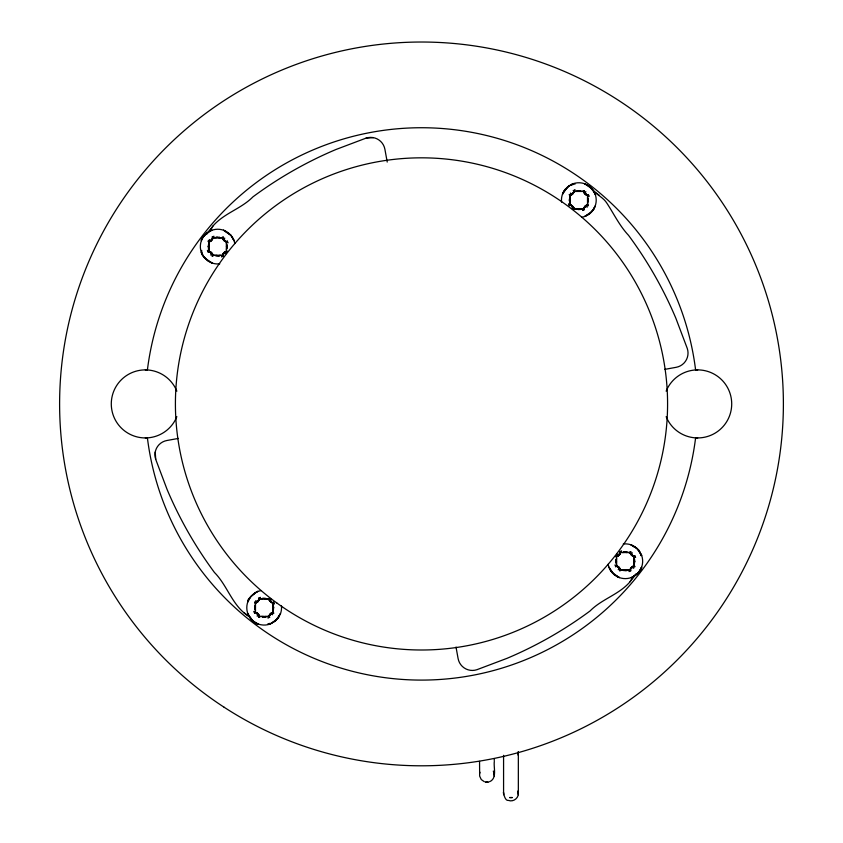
<?xml version="1.0" encoding="UTF-8"?>
<svg xmlns="http://www.w3.org/2000/svg" width="843" height="843" viewBox="0 0 843 843"><rect width="100%" height="100%" fill="white"/><g stroke="black" fill="none" stroke-linecap="round" stroke-linejoin="round"><path stroke-width="1.26" d="M456.01 647.034L458.097 658.552A14.479 14.479 0 0 0 476.959 669.69L507.054 658.32A402.722 402.722 0 0 0 590.047 610.975C601.923 598.92 619.004 594.652 630.09 581.744C632.787 575.885 639.7 573.556 641.576 567.181C642.946 572.049 621.913 583.282 636.454 574.557A17.376 17.376 0 0 0 641.618 555.305L636.454 547.929L631.217 544.947L636.454 547.929L638.594 550.079L637.319 548.751L631.228 544.915A17.376 17.376 0 0 0 623.262 543.988M212.647 254.238L209.37 251.393L208.2 252.068L207.389 250.339L210.465 251.867L210.434 252.689L212.647 254.238L213.016 255.271L212.225 256.093L214.543 255.271L217.715 256.093L220.971 255.271M222.784 238.917L226.061 241.762L227.231 241.087L228.042 242.816L224.965 241.288L224.997 240.466L222.784 238.917L222.415 237.884L223.205 237.062L220.887 237.884L217.715 237.062L214.459 237.884M259.096 615.358L255.819 612.513L254.649 613.188L253.838 611.46L256.915 612.987L256.883 613.809L259.096 615.358L259.465 616.391L258.675 617.213L260.993 616.391L264.165 617.213L267.431 616.391M269.244 600.037L272.51 602.882L273.68 602.208L274.491 603.936L271.414 602.408L271.457 601.586L269.244 600.037L268.875 599.004L269.655 598.182L267.336 599.004L264.165 598.182L260.909 599.004M573.756 207.789L570.49 204.944L569.32 205.618L568.509 203.89L571.586 205.418L571.543 206.24L573.756 207.789L574.125 208.822L573.345 209.644L575.664 208.822L578.835 209.644L582.091 208.822M583.904 192.467L587.181 195.313L588.351 194.638L589.162 196.366L586.085 194.838L586.117 194.016L583.904 192.467L583.535 191.435L584.325 190.613L582.007 191.435L578.835 190.613L575.569 191.435M620.216 568.899L616.939 566.064L615.769 566.738L614.958 565L618.035 566.538L618.003 567.36L620.216 568.899L620.585 569.942L619.795 570.764L622.113 569.942L625.285 570.764L628.541 569.942M630.353 553.588L633.63 556.433L634.8 555.758L635.611 557.486L632.535 555.958L632.566 555.137L630.353 553.588L629.984 552.555L630.775 551.733L628.457 552.555L625.285 551.733L622.029 552.555M503.692 794.759C503.029 786.793 503.629 801.314 508.424 800.407C512.997 802.241 518.498 798.416 518.34 793.484L518.34 751.724M489.467 781.756C497.486 778.51 493.387 767.594 494.314 761.355M155.228 452.017L155.723 459.372L167.093 489.467A402.722 402.722 0 0 0 214.438 572.46C227.905 586.022 232.436 606.623 249.539 616.834M210.055 241.509L212.9 238.232L212.225 237.062L213.953 236.251L211.235 240.75L209.633 241.688L208.2 241.087L209.022 243.406L208.2 246.577L209.022 249.834M225.376 251.646L222.531 254.923L223.205 256.093L221.477 256.904L224.038 252.552L225.798 251.467L227.231 252.068L226.409 249.749L227.231 246.577L226.409 243.321M256.504 602.629L259.349 599.352L258.675 598.182L260.413 597.371L257.684 601.87L256.082 602.808L254.649 602.208L255.471 604.526L254.649 607.698L255.471 610.954M271.825 612.766L268.98 616.043L269.655 617.213L267.926 618.024L270.645 613.525L272.257 612.587L273.68 613.188L272.858 610.869L273.68 607.698L272.858 604.442M479.551 761.355L479.656 776.108L481.269 779.564L484.398 781.756M494.198 776.087L494.198 773.326M571.175 195.06L574.02 191.782L573.345 190.613L575.074 189.801L572.355 194.301L570.743 195.239L569.32 194.638L570.142 196.956L569.32 200.128L570.142 203.384M586.496 205.197L583.651 208.474L584.325 209.644L582.587 210.455L585.316 205.955L586.918 205.018L588.351 205.618L587.529 203.3L588.351 200.128L587.529 196.872M617.624 556.169L620.469 552.903L619.795 551.733L621.523 550.922L618.962 555.274L617.202 556.359L615.769 555.758L616.591 558.077L615.769 561.248L616.591 564.504M632.945 566.317L630.1 569.594L630.775 570.764L629.047 571.575L631.765 567.076L633.367 566.138L634.8 566.738L633.978 564.42L634.8 561.248L633.978 557.982M494.198 760.397L494.314 759.174M518.234 791.935L518.234 794.759M216.061 255.945L216.135 255.271L219.37 255.945L219.296 255.271M219.37 237.21L219.296 237.884L216.061 237.21L216.135 237.884M262.51 617.065L262.584 616.391L265.819 617.065L265.745 616.391M265.819 598.33L265.745 599.004L262.51 598.33L262.584 599.004M577.181 209.496L577.255 208.822L580.49 209.496L580.416 208.822M580.49 190.76L580.416 191.435L577.181 190.76L577.255 191.435M623.63 570.616L623.704 569.942L626.939 570.616L626.865 569.942M626.939 551.88L626.865 552.555L623.63 551.88L623.704 552.555M270.139 601.375L271.225 599.278L269.054 599.605L269.655 598.182M572.861 206.451L571.775 208.548L573.946 208.21L573.345 209.644M201.74 250.403L201.382 252.521L204.406 257.747L211.772 262.911A17.376 17.376 0 0 0 219.738 263.838M479.656 773.463L479.994 772.23M212.225 256.093L212.826 254.66L210.655 254.997L211.888 253.058L210.465 251.867M223.205 237.062L222.605 238.495L224.775 238.158L223.543 240.097L224.965 241.288M258.675 617.213L259.275 615.78L257.104 616.117L258.337 614.178L256.915 612.987M584.325 190.613L583.725 192.035L585.896 191.709L584.663 193.648L586.085 194.838M619.795 570.764L620.395 569.331L618.225 569.668L619.457 567.729L618.035 566.538M630.775 551.733L630.174 553.156L632.345 552.829L631.112 554.757L632.535 555.958M281.425 605.674A17.376 17.376 0 0 1 280.498 613.641L275.334 621.006L270.108 624.031A17.376 17.376 0 0 1 250.856 618.867C241.962 604.21 253.627 625.833 258.232 623.989M619.342 577.581L614.115 574.557L608.952 567.191L611.976 572.418L619.342 577.581L616.612 576.264M584.768 183.837L590.005 186.809L593.525 190.845L595.169 194.185L592.144 188.958L584.779 183.795M247.874 601.765C245.619 598.267 264.428 587.318 255.471 592.65M247.831 601.754L250.877 596.549L255.492 592.682M280.456 613.63L277.484 618.867L270.108 624.031L275.387 620.964L279.212 616.391L277.758 618.235M575.01 184.153L572.892 183.795L573.198 184.512L570.953 185.06C579.194 180.76 564.22 186.314 562.502 194.185A17.376 17.376 0 0 0 561.575 202.151M593.851 208.801L595.169 206.071L592.144 211.298L584.779 216.461L590.005 213.437L593.883 208.822L592.123 211.277M641.618 567.191L638.594 572.418M633.957 546.232L635.822 547.655M278.664 616.381L280.498 613.641M565.516 188.958L562.502 194.185L567.666 186.809L572.903 183.837M373.396 137.641L366.041 138.136L335.946 149.506A402.722 402.722 0 0 0 252.953 196.851C241.077 208.906 223.996 213.174 212.91 226.082C210.202 231.941 203.289 234.249 201.382 240.634C199.549 236.23 221.224 224.27 206.546 233.269A17.376 17.376 0 0 0 201.382 252.521C201.941 259.307 219.064 266.82 209.939 261.688M207.863 232.931L212.91 226.082M630.09 581.744L635.137 574.894M573.187 206.862L572.724 207.41L573.546 207.378M269.813 600.964L270.276 600.406L269.454 600.448M208.2 252.068L209.022 251.277L209.022 241.878A5.437 5.437 0 0 0 213.016 237.884L222.415 237.884A5.437 5.437 0 0 0 226.409 241.878L226.409 251.277A5.437 5.437 0 0 0 222.415 255.271L213.016 255.271A5.437 5.437 0 0 0 209.022 251.277M226.409 241.878L227.231 241.087M569.32 205.618L570.142 204.828L570.142 195.418A5.437 5.437 0 0 0 574.125 191.435L583.535 191.435A5.437 5.437 0 0 0 587.529 195.418L587.529 204.828A5.437 5.437 0 0 0 583.535 208.822L574.125 208.822A5.437 5.437 0 0 0 570.142 204.828M587.529 195.418L588.351 194.638M254.649 613.188L255.471 612.397L255.471 602.987A5.437 5.437 0 0 0 259.465 599.004L268.875 599.004A5.437 5.437 0 0 0 272.858 602.987L272.858 612.397A5.437 5.437 0 0 0 268.875 616.391L259.465 616.391A5.437 5.437 0 0 0 255.471 612.397M272.858 602.987L273.68 602.208M615.769 566.738L616.591 565.948L616.591 556.538A5.437 5.437 0 0 0 620.585 552.555L629.984 552.555A5.437 5.437 0 0 0 633.978 556.538L633.978 565.948A5.437 5.437 0 0 0 629.984 569.942L620.585 569.942A5.437 5.437 0 0 0 616.591 565.948M633.978 556.538L634.8 555.758M591.501 189.549L592.144 188.958C595.927 194.744 603.282 197.178 606.981 203.332C614.062 214.196 619.552 225.766 628.562 235.366A402.733 402.733 0 0 1 675.907 318.359L687.277 348.454A14.479 14.479 0 0 1 676.139 367.316L664.621 369.403M247.874 613.63L250.856 618.867L251.499 618.277M572.513 206.103L571.543 206.24L571.175 205.197M270.487 601.723L271.457 601.586L271.825 602.629M250.856 618.867L249.149 616.37L243.669 612.503M611.976 572.418L610.269 569.921M569.13 185.85L563.819 191.456M641.618 555.305L640.901 555.611L640.353 553.366L641.618 555.305L638.594 550.079L639.563 551.543M211.783 230.287L209.043 231.562A17.376 17.376 0 0 1 234.828 243.564M202.099 252.215L201.382 252.521L202.647 254.46M224.196 240.75L224.997 240.466L225.376 241.509M211.235 252.405L210.434 252.689L210.055 251.646M585.316 194.301L586.117 194.016L586.496 195.06M257.684 613.525L256.883 613.809L256.504 612.766M631.765 555.421L632.566 555.137L632.945 556.18M618.804 567.076L618.003 567.36L617.624 566.317M212.647 238.917L211.604 239.296L211.235 240.75L209.296 239.517L209.633 241.688L208.2 241.087M222.784 254.238L223.827 253.859L223.69 252.9M573.767 192.467L572.724 192.836L572.355 194.301L570.416 193.068L570.743 195.239L569.32 194.638M583.904 207.789L584.947 207.41L585.316 205.955L587.255 207.188L586.918 205.018L588.351 205.618M259.096 600.037L258.053 600.406L257.684 601.87L255.745 600.637L256.082 602.808L254.649 602.208M269.233 615.358L270.276 614.979L270.645 613.525L272.584 614.758L272.257 612.587L273.68 613.188M620.216 553.588L619.173 553.956L619.31 554.926M630.353 568.909L631.396 568.53L631.765 567.076L633.704 568.308L633.367 566.138L634.8 566.738M178.379 438.423L166.861 440.51A14.479 14.479 0 0 0 155.723 459.372M587.529 198.548L588.203 198.474L587.529 200.128L588.351 200.128L587.529 201.709L588.203 201.783M570.142 201.709L569.468 201.783L570.142 200.128L569.32 200.128L570.142 198.548L569.468 198.474M226.409 244.997L227.083 244.923L226.409 246.577L227.231 246.577L226.409 248.158L227.083 248.232M209.022 248.158L208.347 248.232L209.022 246.577L208.2 246.577L209.022 244.997L208.347 244.923M633.978 559.668L634.653 559.594L633.978 561.248L634.8 561.248L633.978 562.829L634.653 562.903M616.591 562.829L615.917 562.903L616.591 561.248L615.769 561.248L616.591 559.668L615.917 559.594M272.858 606.117L273.532 606.043L272.858 607.698L273.68 607.698L272.858 609.278L273.532 609.352M255.471 609.278L254.797 609.352L255.471 607.698L254.649 607.698L255.471 606.117L254.797 606.043M584.125 192.878L584.947 192.836M223.005 239.328L223.827 239.296M211.604 253.859L212.425 253.827M630.575 553.999L631.396 553.956M619.173 568.53L619.995 568.488M258.053 614.979L258.875 614.947M697.698 369.898L695.601 369.961A276.198 276.198 0 0 0 147.399 369.961L145.302 369.898M145.302 437.928L147.399 437.865A276.198 276.198 0 0 0 695.601 437.865L697.698 437.928M573.546 192.878L572.724 192.836L573.008 193.648M584.125 207.378L584.947 207.41L584.663 206.609M212.425 239.328L211.604 239.296L211.888 240.097M223.005 253.827L223.827 253.859L223.363 253.311M619.995 553.999L619.173 553.956L619.637 554.515M630.575 568.488L631.396 568.53L631.112 567.729M258.875 600.448L258.053 600.406L258.337 601.217M269.454 614.947L270.276 614.979L269.992 614.178M224.038 252.552L226.135 253.638L225.798 251.467L227.231 252.068M618.962 555.274L616.865 554.188L617.202 556.359L615.769 555.758M267.99 623.672L270.108 624.031L269.802 623.314M258.221 624.031L253.016 620.985M207.178 260.171L209.022 261.625L203.437 256.283M631.228 544.915L633.968 546.738M592.481 190.276L599.331 195.323M618.551 555.6L618.003 555.137L618.035 555.958M224.449 252.226L224.997 252.689L224.965 251.867M250.877 618.846L252.995 621.006M573.345 190.613L574.125 191.435M583.535 208.822L584.325 209.644M619.795 551.733L620.585 552.555M629.984 569.942L630.775 570.764M212.225 237.062L213.016 237.884M222.415 255.271L223.205 256.093M258.675 598.182L259.465 599.004M268.875 616.391L269.655 617.213M635.864 573.914L636.454 574.557M206.567 233.29L207.136 233.911M638.572 550.1L640.301 552.576M633.957 576.264L633.978 576.296A17.376 17.376 0 0 1 608.172 564.262M493.324 771.06L494.314 774.749M517.897 790.997L518.34 793.516M387.222 162.067L384.903 149.274A14.479 14.479 0 0 0 366.041 138.136M632.535 566.538L632.566 567.36M586.085 205.418L586.117 206.24M571.543 194.016L571.586 194.838M271.414 612.987L271.457 613.809M256.883 601.586L256.915 602.408M210.434 240.466L210.465 241.288M503.577 755.328L503.577 793.516M666.149 391.173A34.015 34.015 0 0 1 718.32 376.863A34.015 34.015 0 0 1 718.32 430.963A34.015 34.015 0 0 1 666.149 416.653M176.851 416.653A34.015 34.015 0 0 1 124.68 430.963A34.015 34.015 0 0 1 124.68 376.863A34.015 34.015 0 0 1 176.851 391.173M249.117 616.391A17.376 17.376 0 0 1 261.151 590.585M593.883 191.435A17.376 17.376 0 0 1 581.849 217.241M572.892 183.795A17.376 17.376 0 0 1 592.144 188.958M518.234 751.819A7.366 6.059 0 0 1 517.897 754.949M223.658 230.244L231.024 235.408L234.048 240.634L231.024 235.408L223.658 230.244M512.249 797.562L509.667 797.562L512.249 797.562M488.223 782.062L485.631 782.062L488.223 782.062M276.852 602.998A246.082 246.082 0 0 0 666.233 429.635A246.082 246.082 0 0 0 321.404 179.106A246.082 246.082 0 0 0 276.852 602.998M224.133 707.245A361.889 361.889 0 0 0 782.873 423.175A361.889 361.889 0 0 0 257.494 81.318A361.889 361.889 0 0 0 224.133 707.245"/></g></svg>
